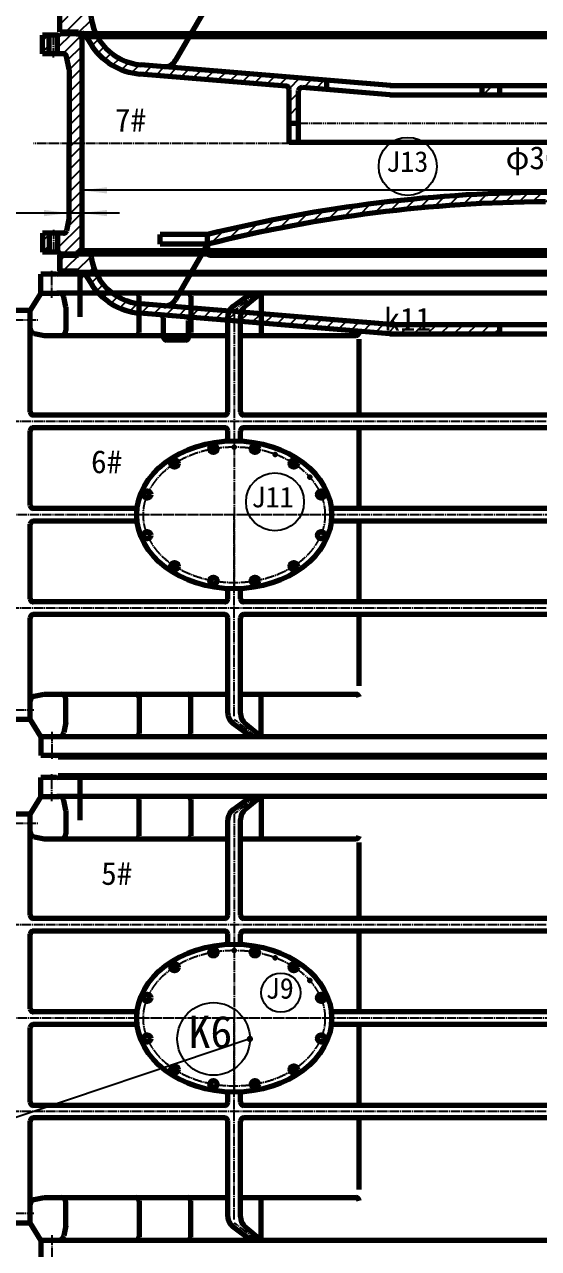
# Model space of a CAD drawing. Header units: millimetres. Extents: x -12040 to 11740, y -16820 to 16820.
# Drawn here: x -6832 to -5197, y -8180 to -4289 of the extents above; entities that cross this region are included whole.
import ezdxf

# ---------------------------------------------------------------- set-up
doc = ezdxf.new("R2010")
doc.units = ezdxf.units.MM
for name, pattern in [('EB_DASH', [6, 3, -3]), ('EB_DASHDOT', [39, 30, -3, 3, -3]), ('EB_DASHDOTDOT', [45, 30, -3, 3, -3, 3, -3])]:
    doc.linetypes.add(name, pattern=pattern)
for name, color, linetype, lineweight in [('CAXA0', 7, 'Continuous', 70), ('CAXA1', 1, 'EB_DASHDOT', 25), ('CAXA2', 6, 'EB_DASH', 25), ('CAXA3', 7, 'Continuous', 25), ('CAXA4', 3, 'Continuous', 25), ('CAXA5', 4, 'Continuous', 25)]:
    doc.layers.add(name, color=color, linetype=linetype, lineweight=lineweight)
doc.styles.add('TextStyle0', font='SIMFANG.TTF', dxfattribs={"width": 0.931973})
doc.styles.add('UserTxtStyle1', font='SIMFANG.TTF')
doc.styles.add('UserTxtStyle2', font='SIMFANG.TTF')
doc.styles.add('标准', font='SIMFANG.TTF')
doc.dimstyles.new('标准', dxfattribs={"dimscale": 20, "dimtxt": 3.5, "dimasz": 4, "dimexe": 2, "dimexo": 0, "dimtad": 1, "dimdsep": 46, "dimtxsty": '标准', "dimcen": 0, "dimdle": 6, "dimaunit": 1, "dimazin": 2, "dimtfac": 1, "dimtdec": 3, "dimtmove": 0, "dimatfit": 3, "dimfxl": 0, "dimtolj": 1, "dimtzin": 0, "dimarcsym": 0})

# ---------------------------------------------------------------- blocks, each defined once
blk = doc.blocks.new('CAXBLOCK36', base_point=(-5155.2, -8217.6))
at = {"layer": 'CAXA0'}
for p, q in [((-6780.2, -6742.6), (-6780.2, -6682.6)), ((-6730.2, -6682.6), (-6780.2, -6682.6)), ((-3580, -6682.6), (-6726.3, -6682.6)), ((-3585.2, -6677.6), (-6725.2, -6677.6)), ((-6655.2, -6818.5), (-6655.2, -6687.6)), ((-6780.2, -6742.6), (-6814.2, -6797.6)), ((-6780.2, -6742.6), (-6722.3, -6742.6)), ((-3588.1, -6742.6), (-6729.8, -6742.6)), ((-6700.2, -6787.6), (-6706.6, -6755.5)), ((-6700.2, -6787.6), (-6706.6, -6755.5)), ((-6467.2, -6867.6), (-6467.2, -6752.6)), ((-6303.5, -6752.6), (-6303.5, -6867.6)), ((-6111.5, -6742.6), (-6169.1, -6785.6)), ((-6079.8, -6742.6), (-6131, -6785.6)), ((-6079.8, -6742.6), (-6079.8, -6877.6)), ((-6874.2, -6797.6), (-6814.2, -6797.6)), ((-6874.2, -6797.6), (-6814.2, -6797.6)), ((-6814.2, -6855.5), (-6814.2, -6797.6)), ((-6814.2, -6855.5), (-6814.2, -6797.6)), ((-6700.2, -6787.6), (-6700.2, -6861.6)), ((-6185.2, -7120.6), (-6185.2, -6817.7)), ((-6145.2, -7120.6), (-6145.2, -6816.3)), ((-6814.2, -7120.6), (-6814.2, -6855.5)), ((-6801.4, -6871.2), (-6769.2, -6877.6)), ((-6769.2, -6877.6), (-6716.2, -6877.6)), ((-6716.2, -6877.6), (-6185.2, -6877.6)), ((-6165.7, -6877.6), (-6165.2, -6877.6)), ((-6145.2, -6877.6), (-5778.1, -6877.6)), ((-5768.1, -7130.6), (-5768.1, -6889.1)), ((-6195.2, -7130.6), (-6804.2, -7130.6)), ((-4175.2, -7130.6), (-6135.2, -7130.6)), ((-6814.2, -7417.6), (-6814.2, -7180.6)), ((-6195.2, -7170.6), (-6804.2, -7170.6)), ((-6185.2, -7213.1), (-6185.2, -7180.6)), ((-6145.2, -7213.1), (-6145.2, -7180.6)), ((-4175.2, -7170.6), (-6135.2, -7170.6)), ((-5768.1, -7427.6), (-5768.1, -7170.6)), ((-6474.1, -7427.6), (-6804.2, -7427.6)), ((-4175.2, -7427.6), (-5856.3, -7427.6)), ((-6474.1, -7467.6), (-6804.2, -7467.6)), ((-4175.2, -7467.6), (-5856.3, -7467.6)), ((-5768.1, -7724.6), (-5768.1, -7467.6)), ((-6814.2, -7714.6), (-6814.2, -7477.6)), ((-6185.2, -7714.6), (-6185.2, -7682.1)), ((-6145.2, -7714.6), (-6145.2, -7682.1)), ((-6195.2, -7724.6), (-6804.2, -7724.6)), ((-4175.2, -7724.6), (-6135.2, -7724.6)), ((-6814.2, -8097.6), (-6814.2, -7774.6)), ((-6195.2, -7764.6), (-6804.2, -7764.6)), ((-6185.2, -8077.6), (-6185.2, -7774.6)), ((-6145.2, -8079), (-6145.2, -7774.6)), ((-4175.2, -7764.6), (-6135.2, -7764.6)), ((-5768.1, -7991.6), (-5768.1, -7764.6)), ((-6801.4, -8024.1), (-6769.2, -8017.6)), ((-6769.2, -8017.6), (-6716.2, -8017.6)), ((-6716.2, -8017.6), (-6185.2, -8017.6)), ((-6700.2, -8107.6), (-6700.2, -8033.6)), ((-6467.2, -8027.6), (-6467.2, -8142.6)), ((-6303.5, -8142.6), (-6303.5, -8027.6)), ((-6145.2, -8017.6), (-5778.1, -8017.6)), ((-6079.8, -8152.6), (-6079.8, -8017.6)), ((-6079.8, -8152.6), (-6079.8, -8017.6)), ((-6874.2, -8097.6), (-6814.2, -8097.6)), ((-6780.2, -8152.6), (-6814.2, -8097.6)), ((-6700.2, -8107.6), (-6706.6, -8139.8)), ((-6700.2, -8107.6), (-6706.6, -8139.8)), ((-6111.5, -8152.6), (-6169.1, -8109.6)), ((-6079.8, -8152.6), (-6131, -8109.6)), ((-6780.2, -8152.6), (-6780.2, -8212.6)), ((-6780.2, -8152.6), (-3581.9, -8152.6))]:
    blk.add_line(p, q, dxfattribs=at)
at = {"layer": 'CAXA0', "linetype": 'EB_DASHDOT', "lineweight": 25}
for p, q in [((-6745.2, -6757.7), (-6745.2, -6672.2)), ((-6903.8, -6827.6), (-6787.4, -6827.6)), ((-6903.8, -6827.6), (-6787.4, -6827.6)), ((-3496.2, -7150.6), (-6879.2, -7150.6)), ((-3431.2, -7447.6), (-6879.2, -7447.6)), ((-6165.2, -8087.2), (-6165.2, -7447.6)), ((-3496.2, -7744.6), (-6879.2, -7744.6)), ((-6902.6, -8067.6), (-6802.3, -8067.6)), ((-6745.2, -8137.6), (-6745.2, -8223.1))]:
    blk.add_line(p, q, dxfattribs=at)
at = {"layer": 'CAXA0'}
for centre in [(-6231.4, -7238.3), (-6099.1, -7238.3), (-6354.9, -7285), (-5975.6, -7285), (-6441.8, -7383), (-5888.7, -7383), (-6441.8, -7512.3), (-5888.7, -7512.3), (-6354.9, -7610.3), (-5975.6, -7610.3), (-6231.4, -7657), (-6099.1, -7657)]:
    blk.add_circle(centre, 11.5, dxfattribs=at)
for centre, radius, start, end in [((-6730.2, -6677.6), 5, 270, 360), ((-6722.3, -6758.6), 16, 11.3099, 90), ((-6477.2, -6752.6), 10, 0, 90), ((-6313.5, -6752.6), 10, 0, 90), ((-6145.2, -6817.7), 40, 126.742, 180), ((-6105.2, -6816.3), 40, 130.059, 180), ((-6798.2, -6855.5), 16, 180, 258.6901), ((-6716.2, -6861.6), 16, 270, 360), ((-6477.2, -6867.6), 10, 270, 360), ((-6313.5, -6867.6), 10, 270, 360), ((-5778.1, -6867.6), 10, 270, 360), ((-6804.2, -7120.6), 10, 180, 270), ((-6195.2, -7120.6), 10, 270, 360), ((-6135.2, -7120.6), 10, 180, 270), ((-6804.2, -7180.6), 10, 90, 180), ((-6195.2, -7180.6), 10, 0, 90), ((-6135.2, -7180.6), 10, 90, 180), ((-6804.2, -7417.6), 10, 180, 270), ((-6804.2, -7477.6), 10, 90, 180), ((-6804.2, -7714.6), 10, 180, 270), ((-6195.2, -7714.6), 10, 270, 360), ((-6135.2, -7714.6), 10, 180, 270), ((-6804.2, -7774.6), 10, 90, 180), ((-6195.2, -7774.6), 10, 0, 90), ((-6135.2, -7774.6), 10, 90, 180), ((-6798.2, -8039.7), 16, 101.3099, 180), ((-6716.2, -8033.6), 16, 0, 90), ((-6477.2, -8027.6), 10, 0, 90), ((-6313.5, -8027.6), 10, 0, 90), ((-5778.1, -8027.6), 10, 0, 90), ((-6145.2, -8077.6), 40, 180, 233.258), ((-6105.2, -8079), 40, 180, 229.941), ((-6722.3, -8136.6), 16, 270, 348.6901), ((-6477.2, -8142.6), 10, 270, 360), ((-6313.5, -8142.6), 10, 270, 360)]:
    blk.add_arc(centre, radius, start, end, dxfattribs=at)
blk.add_ellipse((-6165.2, -7447.6), major_axis=(310, 0), ratio=0.758065, dxfattribs=at)
at = {"layer": 'CAXA0', "linetype": 'EB_DASHDOT', "lineweight": 25}
blk.add_rational_spline([(-6165.2, -7232.6), (-6455.2, -7232.6), (-6455.2, -7447.6), (-6455.2, -7662.6), (-6165.2, -7662.6), (-5875.2, -7662.6), (-5875.2, -7447.6)], [1, 0.707106781187, 1, 0.707106781187, 1, 0.707106781187, 1], degree=2, knots=[0, 0, 0, 398.776126, 398.776126, 797.552253, 797.552253, 1196.328379, 1196.328379, 1196.328379], dxfattribs=at)
blk.add_rational_spline([(-5875.2, -7447.6), (-5875.2, -7232.6), (-6165.2, -7232.6)], [1, 0.707106781187, 1], degree=2, dxfattribs=at)
at = {"layer": 'CAXA0', "linetype": 'Continuous', "lineweight": 70}
for p in [(-6165.2, -7232.6), (-6099.1, -7238.3), (-6035, -7255.5), (-5975.6, -7285), (-5924.7, -7327.5), (-5888.7, -7383)]:
    blk.add_point(p, dxfattribs=at)
at = {"layer": 'CAXA1', "linetype": 'EB_DASHDOT', "lineweight": 25}
for p, q in [((-6092.7, -6740.8), (-6163.9, -6797.2)), ((-6165.2, -6797.5), (-6165.2, -7682.6)), ((-5855.2, -7447.6), (-6475.2, -7447.6)), ((-6092.7, -8154.5), (-6163.9, -8098.1))]:
    blk.add_line(p, q, dxfattribs=at)
blk = doc.blocks.new('CAXBLOCK199', base_point=(-5155.2, -6617.6))
at = {"layer": 'CAXA0'}
for p, q in [((-6780.2, -5142.6), (-6780.2, -5082.6)), ((-6730.2, -5082.6), (-6780.2, -5082.6)), ((-3580, -5082.6), (-6726.3, -5082.6)), ((-3585.2, -5077.6), (-6725.2, -5077.6)), ((-6655.2, -5218.5), (-6655.2, -5087.6)), ((-6780.2, -5142.6), (-6814.2, -5197.6)), ((-6780.2, -5142.6), (-6722.3, -5142.6)), ((-3588.1, -5142.6), (-6729.8, -5142.6)), ((-6700.2, -5187.6), (-6706.6, -5155.5)), ((-6700.2, -5187.6), (-6706.6, -5155.5)), ((-6467.2, -5267.6), (-6467.2, -5152.6)), ((-6303.5, -5152.6), (-6303.5, -5267.6)), ((-6111.5, -5142.6), (-6169.1, -5185.6)), ((-6079.8, -5142.6), (-6131, -5185.6)), ((-6079.8, -5142.6), (-6079.8, -5277.6)), ((-6874.2, -5197.6), (-6814.2, -5197.6)), ((-6874.2, -5197.6), (-6814.2, -5197.6)), ((-6814.2, -5255.5), (-6814.2, -5197.6)), ((-6814.2, -5255.5), (-6814.2, -5197.6)), ((-6700.2, -5187.6), (-6700.2, -5261.6)), ((-6185.2, -5520.6), (-6185.2, -5217.7)), ((-6145.2, -5520.6), (-6145.2, -5216.3)), ((-6814.2, -5520.6), (-6814.2, -5255.5)), ((-6801.4, -5271.2), (-6769.2, -5277.6)), ((-6769.2, -5277.6), (-6716.2, -5277.6)), ((-6716.2, -5277.6), (-6185.2, -5277.6)), ((-6165.7, -5277.6), (-6165.2, -5277.6)), ((-6145.2, -5277.6), (-5778.1, -5277.6)), ((-5768.1, -5530.6), (-5768.1, -5289.1)), ((-6195.2, -5530.6), (-6804.2, -5530.6)), ((-4175.2, -5530.6), (-6135.2, -5530.6)), ((-6814.2, -5817.6), (-6814.2, -5580.6)), ((-6195.2, -5570.6), (-6804.2, -5570.6)), ((-6185.2, -5613.1), (-6185.2, -5580.6)), ((-6145.2, -5613.1), (-6145.2, -5580.6)), ((-4175.2, -5570.6), (-6135.2, -5570.6)), ((-5768.1, -5827.6), (-5768.1, -5570.6)), ((-6474.1, -5827.6), (-6804.2, -5827.6)), ((-4175.2, -5827.6), (-5856.3, -5827.6)), ((-6474.1, -5867.6), (-6804.2, -5867.6)), ((-4175.2, -5867.6), (-5856.3, -5867.6)), ((-5768.1, -6124.6), (-5768.1, -5867.6)), ((-6814.2, -6114.6), (-6814.2, -5877.6)), ((-6185.2, -6114.6), (-6185.2, -6082.1)), ((-6145.2, -6114.6), (-6145.2, -6082.1)), ((-6195.2, -6124.6), (-6804.2, -6124.6)), ((-4175.2, -6124.6), (-6135.2, -6124.6)), ((-6814.2, -6497.6), (-6814.2, -6174.6)), ((-6195.2, -6164.6), (-6804.2, -6164.6)), ((-6185.2, -6477.6), (-6185.2, -6174.6)), ((-6145.2, -6479), (-6145.2, -6174.6)), ((-4175.2, -6164.6), (-6135.2, -6164.6)), ((-5768.1, -6391.6), (-5768.1, -6164.6)), ((-6801.4, -6424.1), (-6769.2, -6417.6)), ((-6769.2, -6417.6), (-6716.2, -6417.6)), ((-6716.2, -6417.6), (-6185.2, -6417.6)), ((-6145.2, -6417.6), (-5778.1, -6417.6)), ((-6079.8, -6552.6), (-6079.8, -6417.6)), ((-6079.8, -6552.6), (-6079.8, -6417.6)), ((-6700.2, -6507.6), (-6700.2, -6433.6)), ((-6467.2, -6427.6), (-6467.2, -6542.6)), ((-6303.5, -6542.6), (-6303.5, -6427.6)), ((-6874.2, -6497.6), (-6814.2, -6497.6)), ((-6780.2, -6552.6), (-6814.2, -6497.6)), ((-6700.2, -6507.6), (-6706.6, -6539.8)), ((-6700.2, -6507.6), (-6706.6, -6539.8)), ((-6111.5, -6552.6), (-6169.1, -6509.6)), ((-6079.8, -6552.6), (-6131, -6509.6)), ((-6780.2, -6552.6), (-6780.2, -6612.6)), ((-6780.2, -6552.6), (-3581.9, -6552.6)), ((-3580.2, -6612.6), (-6780.2, -6612.6)), ((-3585.2, -6617.6), (-6725.2, -6617.6)), ((-3585.2, -6617.6), (-6725.2, -6617.6))]:
    blk.add_line(p, q, dxfattribs=at)
at = {"layer": 'CAXA0', "linetype": 'EB_DASHDOT', "lineweight": 25}
for p, q in [((-6745.2, -5157.7), (-6745.2, -5072.2)), ((-6903.8, -5227.6), (-6787.4, -5227.6)), ((-6903.8, -5227.6), (-6787.4, -5227.6)), ((-3496.2, -5550.6), (-6879.2, -5550.6)), ((-3431.2, -5847.6), (-6879.2, -5847.6)), ((-6165.2, -6487.2), (-6165.2, -5847.6)), ((-3496.2, -6144.6), (-6879.2, -6144.6)), ((-6902.6, -6467.6), (-6802.3, -6467.6)), ((-6745.2, -6537.6), (-6745.2, -6623.1))]:
    blk.add_line(p, q, dxfattribs=at)
at = {"layer": 'CAXA0'}
for centre in [(-6231.4, -5638.3), (-6099.1, -5638.3), (-6354.9, -5685), (-5975.6, -5685), (-6441.8, -5783), (-5888.7, -5783), (-6441.8, -5912.3), (-5888.7, -5912.3), (-6354.9, -6010.3), (-5975.6, -6010.3), (-6231.4, -6057), (-6099.1, -6057)]:
    blk.add_circle(centre, 11.5, dxfattribs=at)
for centre, radius, start, end in [((-6730.2, -5077.6), 5, 270, 360), ((-6722.3, -5158.6), 16, 11.3099, 90), ((-6477.2, -5152.6), 10, 0, 90), ((-6313.5, -5152.6), 10, 0, 90), ((-6145.2, -5217.7), 40, 126.742, 180), ((-6105.2, -5216.3), 40, 130.059, 180), ((-6798.2, -5255.5), 16, 180, 258.6901), ((-6716.2, -5261.6), 16, 270, 360), ((-6477.2, -5267.6), 10, 270, 360), ((-6313.5, -5267.6), 10, 270, 360), ((-5778.1, -5267.6), 10, 270, 360), ((-6804.2, -5520.6), 10, 180, 270), ((-6195.2, -5520.6), 10, 270, 360), ((-6135.2, -5520.6), 10, 180, 270), ((-6804.2, -5580.6), 10, 90, 180), ((-6195.2, -5580.6), 10, 0, 90), ((-6135.2, -5580.6), 10, 90, 180), ((-6804.2, -5817.6), 10, 180, 270), ((-6804.2, -5877.6), 10, 90, 180), ((-6804.2, -6114.6), 10, 180, 270), ((-6195.2, -6114.6), 10, 270, 360), ((-6135.2, -6114.6), 10, 180, 270), ((-6804.2, -6174.6), 10, 90, 180), ((-6195.2, -6174.6), 10, 0, 90), ((-6135.2, -6174.6), 10, 90, 180), ((-6716.2, -6433.6), 16, 0, 90), ((-6477.2, -6427.6), 10, 0, 90), ((-6313.5, -6427.6), 10, 0, 90), ((-5778.1, -6427.6), 10, 0, 90), ((-6798.2, -6439.7), 16, 101.3099, 180), ((-6145.2, -6477.6), 40, 180, 233.258), ((-6105.2, -6479), 40, 180, 229.941), ((-6722.3, -6536.6), 16, 270, 348.6901), ((-6477.2, -6542.6), 10, 270, 360), ((-6313.5, -6542.6), 10, 270, 360), ((-6730.2, -6617.6), 5, 0, 90)]:
    blk.add_arc(centre, radius, start, end, dxfattribs=at)
blk.add_ellipse((-6165.2, -5847.6), major_axis=(310, 0), ratio=0.758065, dxfattribs=at)
at = {"layer": 'CAXA0', "linetype": 'EB_DASHDOT', "lineweight": 25}
blk.add_rational_spline([(-6165.2, -5632.6), (-6455.2, -5632.6), (-6455.2, -5847.6), (-6455.2, -6062.6), (-6165.2, -6062.6), (-5875.2, -6062.6), (-5875.2, -5847.6)], [1, 0.707106781187, 1, 0.707106781187, 1, 0.707106781187, 1], degree=2, knots=[0, 0, 0, 398.776126, 398.776126, 797.552253, 797.552253, 1196.328379, 1196.328379, 1196.328379], dxfattribs=at)
blk.add_rational_spline([(-5875.2, -5847.6), (-5875.2, -5632.6), (-6165.2, -5632.6)], [1, 0.707106781187, 1], degree=2, dxfattribs=at)
at = {"layer": 'CAXA0', "linetype": 'Continuous', "lineweight": 70}
for p in [(-6165.2, -5632.6), (-6099.1, -5638.3), (-6035, -5655.5), (-5975.6, -5685), (-5924.7, -5727.5), (-5888.7, -5783)]:
    blk.add_point(p, dxfattribs=at)
at = {"layer": 'CAXA1', "linetype": 'EB_DASHDOT', "lineweight": 25}
for p, q in [((-6092.7, -5140.8), (-6163.9, -5197.2)), ((-6165.2, -5197.5), (-6165.2, -6082.6)), ((-5855.2, -5847.6), (-6475.2, -5847.6)), ((-6092.7, -6554.5), (-6163.9, -6498.1))]:
    blk.add_line(p, q, dxfattribs=at)
blk = doc.blocks.new('CAXBLOCK206', base_point=(-6147.6, -4470.5))
at = {"layer": 'CAXA5', "color": 0, "linetype": 'Continuous', "lineweight": 25}
for p, q in [((-6720.2, -4289.6), (-6693.2, -4262.6)), ((-6700.8, -4312.6), (-6640.8, -4252.6)), ((-6660.2, -4314.5), (-6619.5, -4273.8)), ((-6634.2, -4330.9), (-6610.2, -4306.9)), ((-6617.8, -4356.9), (-6596.1, -4335.2)), ((-6599.1, -4380.7), (-6577.9, -4359.4)), ((-6577.4, -4401.3), (-6556, -4380)), ((-6552.4, -4418.8), (-6530.4, -4396.8)), ((-6524, -4432.8), (-6500.6, -4409.4)), ((-6491.5, -4442.8), (-6465.3, -4416.6)), ((-6454, -4447.6), (-6426.2, -4419.8)), ((-6414.8, -4450.9), (-6387, -4423.1)), ((-6375.6, -4454.1), (-6347.8, -4426.3)), ((-6336.4, -4457.4), (-6308.7, -4429.6)), ((-6297.3, -4460.6), (-6269.5, -4432.8)), ((-6258.1, -4463.9), (-6230.3, -4436.1)), ((-6218.9, -4467.1), (-6191.1, -4439.3)), ((-6179.7, -4470.4), (-6151.9, -4442.6)), ((-6140.6, -4473.6), (-6112.8, -4445.8)), ((-6101.4, -4476.9), (-6073.6, -4449.1)), ((-6062.2, -4480.1), (-6034.4, -4452.3)), ((-6023, -4483.4), (-5995.2, -4455.6)), ((-5990.4, -4493.2), (-5956, -4458.8)), ((-5944.7, -4489.9), (-5916.9, -4462.1)), ((-5905.5, -4493.1), (-5877.7, -4465.3)), ((-5990.2, -4535.4), (-5960.2, -4505.4)), ((-5990.2, -4577.9), (-5960.2, -4547.9)), ((-5972.6, -4602.6), (-5960.2, -4590.3))]:
    blk.add_line(p, q, dxfattribs=at)
blk = doc.blocks.new('CAXBLOCK207', base_point=(-4926.7, -4478.2))
at = {"layer": 'CAXA5', "color": 0, "linetype": 'Continuous', "lineweight": 25}
for p, q in [((-5373.5, -4512.6), (-5343.5, -4482.6)), ((-5331, -4512.6), (-5320.2, -4501.8)), ((-4980.2, -4501.2), (-4961.6, -4482.6)), ((-4949.2, -4512.6), (-4922.7, -4486.2))]:
    blk.add_line(p, q, dxfattribs=at)
blk = doc.blocks.new('CAXBLOCK201', base_point=(-5150.2, -4662.6))
at = {"layer": 'CAXA0'}
for p, q in [((-6250.2, -4227.6), (-6351.5, -4403)), ((-6720.2, -4312.6), (-6720.2, -4262.6)), ((-6720.2, -4312.6), (-6660.2, -4312.6)), ((-6660.2, -4322.6), (-6660.2, -4312.6)), ((-6660.2, -4322.6), (-6639.3, -4322.6)), ((-6641, -4320), (-6622.4, -4349.6)), ((-6622.4, -4349.6), (-6622.4, -4349.7)), ((-5667.7, -4482.7), (-6462.6, -4416.8)), ((-6310.2, -4459.6), (-6465.1, -4446.7)), ((-5999.4, -4485.3), (-6310.2, -4459.6)), ((-5870.2, -4496), (-5870.2, -4465.9)), ((-5990.2, -4662.6), (-5990.2, -4495.3)), ((-5960.2, -4662.6), (-5960.2, -4499.4)), ((-5670.2, -4512.6), (-5949.4, -4489.5)), ((-5670.2, -4482.6), (-5150.2, -4482.6)), ((-5670.2, -4512.6), (-5150.2, -4512.6)), ((-5377.7, -4482.6), (-5377.7, -4512.6)), ((-5320.2, -4512.6), (-5320.2, -4482.6)), ((-5990.2, -4602.6), (-5960.7, -4602.6)), ((-5990.2, -4662.6), (-5150.2, -4662.6))]:
    blk.add_line(p, q, dxfattribs=at)
at = {"layer": 'CAXA0', "linetype": 'EB_DASHDOTDOT', "lineweight": 25}
blk.add_line((-5960.7, -4602.6), (-5150.2, -4602.6), dxfattribs=at)
at = {"layer": 'CAXA0'}
for centre, radius, start, end in [((-6448.2, -4243.4), 174, 183.0342, 265.2599), ((-6645.2, -4322.6), 5, 32.0255, 180), ((-6448.2, -4243.4), 204, 211.3919, 265.2599), ((-6386.1, -4383), 40, 265.26, 330), ((-6000.2, -4495.3), 10, 0, 85.26), ((-5950.2, -4499.4), 10, 85.26, 180)]:
    blk.add_arc(centre, radius, start, end, dxfattribs=at)
at = {"layer": 'CAXA3', "linetype": 'Continuous', "lineweight": 25}
for p, q in [((-6650.2, -4322.6), (-6650.2, -4335.8)), ((-6645.2, -4331.7), (-6645.2, -4319.6))]:
    blk.add_line(p, q, dxfattribs=at)
at = {"layer": 'CAXA5'}
for name, p in [('CAXBLOCK206', (-6147.6, -4470.5)), ('CAXBLOCK207', (-4926.7, -4478.2))]:
    blk.add_blockref(name, p, dxfattribs=at)
blk = doc.blocks.new('*CAXBLOCK213214')
at = {"layer": 'CAXA4', "linetype": 'Continuous', "lineweight": 25}
for points in [[(-6650.2, -4816.2), (-6570.2, -4806.2), (-6570.2, -4826.2)], [(-3650.2, -4816.2), (-3730.2, -4806.2), (-3730.2, -4826.2)]]:
    blk.add_hatch(color=0, dxfattribs=at).paths.add_polyline_path(points, flags=0)
at = {"layer": 'CAXA4', "color": 0, "linetype": 'Continuous', "lineweight": 25}
for p, q in [((-3650.2, -4327.6), (-3650.2, -4856.2)), ((-6650.2, -5007.6), (-6650.2, -4776.2)), ((-3650.2, -4816.2), (-6650.2, -4816.2))]:
    blk.add_line(p, q, dxfattribs=at)
at = {"layer": 'CAXA4', "color": 0, "linetype": 'Continuous', "lineweight": 25, "insert": (-5301.7, -4676.2), "char_height": 72.993, "attachment_point": 1, "style": 'UserTxtStyle2'}
blk.add_mtext('\\fFangSong_GB2312|b0|i0|p34;φ3000', dxfattribs=at)
blk = doc.blocks.new('*CAXBLOCK216217')
at = {"layer": 'CAXA4', "linetype": 'Continuous', "lineweight": 25}
for points in [[(-6690.2, -4888.5), (-6770.2, -4878.5), (-6770.2, -4898.5)], [(-6650.2, -4888.5), (-6570.2, -4878.5), (-6570.2, -4898.5)]]:
    blk.add_hatch(color=0, dxfattribs=at).paths.add_polyline_path(points, flags=0)
at = {"layer": 'CAXA4', "color": 0, "linetype": 'Continuous', "lineweight": 25}
for p, q in [((-6690.2, -4902.6), (-6690.2, -4848.5)), ((-6650.2, -5007.6), (-6650.2, -4848.5)), ((-6530.2, -4888.5), (-7129.6, -4888.5))]:
    blk.add_line(p, q, dxfattribs=at)
at = {"layer": 'CAXA4', "color": 0, "linetype": 'Continuous', "lineweight": 25, "insert": (-7129, -4748.5), "char_height": 72.993, "attachment_point": 1, "style": 'UserTxtStyle2'}
blk.add_mtext('\\fFangSong_GB2312|b0|i0|p34;40', dxfattribs=at)
blk = doc.blocks.new('CAXBLOCK282', base_point=(-5492, -4852.2))
at = {"layer": 'CAXA5', "color": 0, "linetype": 'Continuous', "lineweight": 25}
for p, q in [((-5303.4, -4855.2), (-5272.4, -4824.3)), ((-5259.7, -4853.9), (-5229.1, -4823.3)), ((-5216.4, -4853.1), (-5186.1, -4822.8)), ((-5767.1, -4894.7), (-5732.2, -4859.8)), ((-5718.2, -4888.2), (-5683.8, -4853.8)), ((-5670, -4882.4), (-5636.1, -4848.5)), ((-5622.4, -4877.2), (-5588.8, -4843.7)), ((-5575.3, -4872.5), (-5542.2, -4839.4)), ((-5528.7, -4868.4), (-5496, -4835.7)), ((-5482.7, -4864.8), (-5450.4, -4832.5)), ((-5437.1, -4861.7), (-5405.2, -4829.7)), ((-5392.1, -4859.1), (-5360.5, -4827.5)), ((-5347.5, -4856.9), (-5316.2, -4825.6)), ((-5173.7, -4852.8), (-5150.2, -4829.3)), ((-6021.4, -4936.8), (-5983.7, -4899.1)), ((-5969.1, -4926.9), (-5932, -4889.9)), ((-5917.5, -4917.8), (-5881, -4881.3)), ((-5866.7, -4909.4), (-5830.8, -4873.5)), ((-5816.6, -4901.7), (-5781.2, -4866.3)), ((-5165.2, -4886.8), (-5150.2, -4871.8)), ((-6183.3, -4971.5), (-6143.5, -4931.7)), ((-6128.5, -4959.1), (-6089.4, -4920)), ((-6074.5, -4947.5), (-6036.1, -4909.2)), ((-5165.2, -4929.2), (-5150.2, -4914.2)), ((-6239.2, -4984.9), (-6198.5, -4944.2)), ((-5165.2, -4971.6), (-5150.2, -4956.6)), ((-5163.8, -5012.6), (-5150.2, -4999))]:
    blk.add_line(p, q, dxfattribs=at)
blk = doc.blocks.new('CAXBLOCK286', base_point=(-4943.5, -5260.3))
at = {"layer": 'CAXA5', "color": 0, "linetype": 'Continuous', "lineweight": 25}
for p, q in [((-5377.7, -5269), (-5351.4, -5242.6)), ((-4980.2, -5253.3), (-4969.6, -5242.6)), ((-4957.1, -5272.6), (-4927.1, -5242.6)), ((-5339, -5272.6), (-5320.2, -5253.9))]:
    blk.add_line(p, q, dxfattribs=at)
blk = doc.blocks.new('CAXBLOCK287', base_point=(-5431.6, -5271.8))
at = {"layer": 'CAXA5', "color": 0, "linetype": 'Continuous', "lineweight": 25}
for p, q in [((-6343.8, -5216.8), (-6316, -5189)), ((-6304.6, -5220), (-6276.8, -5192.2)), ((-6265.4, -5223.3), (-6237.6, -5195.5)), ((-6226.2, -5226.5), (-6198.4, -5198.7)), ((-6187.1, -5229.8), (-6159.3, -5202)), ((-6147.9, -5233), (-6120.1, -5205.2)), ((-6108.7, -5236.3), (-6080.9, -5208.5)), ((-6069.5, -5239.5), (-6041.7, -5211.7)), ((-6030.3, -5242.8), (-6002.6, -5215)), ((-5991.2, -5246), (-5963.4, -5218.2)), ((-5952, -5249.3), (-5924.2, -5221.5)), ((-5912.8, -5252.5), (-5885, -5224.7)), ((-5873.6, -5255.8), (-5845.8, -5228)), ((-5834.5, -5259), (-5806.7, -5231.2)), ((-5795.3, -5262.3), (-5767.5, -5234.5)), ((-5756.1, -5265.5), (-5728.3, -5237.7)), ((-5716.9, -5268.8), (-5689.1, -5241)), ((-5677.7, -5272), (-5648.4, -5242.6)), ((-5635.9, -5272.6), (-5605.9, -5242.6)), ((-5593.5, -5272.6), (-5563.5, -5242.6)), ((-5551.1, -5272.6), (-5521.1, -5242.6)), ((-5508.7, -5272.6), (-5478.7, -5242.6)), ((-5466.2, -5272.6), (-5436.2, -5242.6)), ((-5423.8, -5272.6), (-5393.8, -5242.6)), ((-5381.4, -5272.6), (-5377.7, -5269))]:
    blk.add_line(p, q, dxfattribs=at)
blk = doc.blocks.new('CAXBLOCK288', base_point=(-6399.1, -5200.4))
at = {"layer": 'CAXA5', "color": 0, "linetype": 'Continuous', "lineweight": 25}
for p, q in [((-6448.2, -5194), (-6433.5, -5179.2)), ((-6422.1, -5210.3), (-6394.3, -5182.5)), ((-6383, -5213.5), (-6355.2, -5185.7))]:
    blk.add_line(p, q, dxfattribs=at)
blk = doc.blocks.new('CAXBLOCK289', base_point=(-6512.2, -5161.5))
at = {"layer": 'CAXA5', "color": 0, "linetype": 'Continuous', "lineweight": 25}
for p, q in [((-6708.7, -5072.6), (-6648.7, -5012.6)), ((-6720.2, -5041.7), (-6701.2, -5022.6)), ((-6666.3, -5072.6), (-6620.6, -5026.9)), ((-6637.2, -5086), (-6612.4, -5061.1)), ((-6620.9, -5112.1), (-6599, -5090.2)), ((-6602.9, -5136.5), (-6581.6, -5115.2)), ((-6581.7, -5157.7), (-6560.4, -5136.4)), ((-6557.3, -5175.8), (-6535.5, -5153.9)), ((-6529.6, -5190.5), (-6506.5, -5167.4)), ((-6498, -5201.3), (-6472.4, -5175.7)), ((-6461.3, -5207), (-6448.2, -5194))]:
    blk.add_line(p, q, dxfattribs=at)
blk = doc.blocks.new('CAXBLOCK281', base_point=(-5150.2, -5242.6))
at = {"layer": 'CAXA0'}
for p, q in [((-6250.2, -4956.7), (-6400.2, -4956.7)), ((-6400.2, -4987.6), (-6400.2, -4956.7)), ((-6250.2, -4987.6), (-6250.2, -4956.7)), ((-6660.2, -5022.6), (-6660.2, -5012.6)), ((-6660.2, -5012.6), (-6263.6, -5012.6)), ((-6250.2, -4987.6), (-6400.2, -4987.6)), ((-6250.2, -4987.6), (-6351.5, -5163)), ((-6250.2, -4987.6), (-6250.2, -5012.6)), ((-6720.2, -5072.6), (-6720.2, -5022.6)), ((-6720.2, -5022.6), (-6660.2, -5022.6)), ((-6240.2, -5022.6), (-5165.2, -5022.6)), ((-6720.2, -5072.6), (-6660.2, -5072.6)), ((-6660.2, -5082.6), (-6660.2, -5072.6)), ((-6660.2, -5082.6), (-6639.3, -5082.6)), ((-6641, -5080), (-6622.4, -5109.6)), ((-6622.4, -5109.6), (-6622.4, -5109.7)), ((-6310.2, -5219.6), (-6465.1, -5206.7)), ((-5667.7, -5242.7), (-6462.6, -5176.8)), ((-6390.2, -5282.6), (-6390.2, -5222.1)), ((-5670.2, -5272.6), (-6310.2, -5219.6)), ((-6310.2, -5282.6), (-6310.2, -5230.4)), ((-5670.2, -5242.6), (-5150.2, -5242.6)), ((-5320.2, -5272.6), (-5320.2, -5242.6)), ((-5670.2, -5272.6), (-5150.2, -5272.6)), ((-6320.2, -5292.6), (-6380.2, -5292.6))]:
    blk.add_line(p, q, dxfattribs=at)
for centre, radius, start, end in [((-5150.2, -9401.6), 4579, 90, 103.8999), ((-5150.2, -9401.6), 4549, 90.3156, 103.9935), ((-6448.2, -5003.4), 174, 183.0342, 265.2599), ((-6240.2, -5012.6), 10, 180, 270), ((-6645.2, -5082.6), 5, 32.0255, 180), ((-6448.2, -5003.4), 204, 211.3919, 265.2599), ((-6386.1, -5143), 40, 265.26, 330), ((-6400.2, -5222.1), 10, 0, 85.26), ((-6300.2, -5230.4), 10, 85.26, 180), ((-6380.2, -5282.6), 10, 180, 270), ((-6320.2, -5282.6), 10, 270, 360)]:
    blk.add_arc(centre, radius, start, end, dxfattribs=at)
at = {"layer": 'CAXA2', "linetype": 'EB_DASH', "lineweight": 25}
blk.add_line((-6263.6, -5012.6), (-5150.2, -5012.6), dxfattribs=at)
at = {"layer": 'CAXA3', "linetype": 'Continuous', "lineweight": 25}
for p, q in [((-6650.2, -5082.6), (-6650.2, -5095.8)), ((-6645.2, -5091.7), (-6645.2, -5079.6))]:
    blk.add_line(p, q, dxfattribs=at)
at = {"layer": 'CAXA5'}
for name, p in [('CAXBLOCK282', (-5492, -4852.2)), ('CAXBLOCK289', (-6512.2, -5161.5)), ('CAXBLOCK288', (-6399.1, -5200.4)), ('CAXBLOCK287', (-5431.6, -5271.8)), ('CAXBLOCK286', (-4943.5, -5260.3))]:
    blk.add_blockref(name, p, dxfattribs=at)
blk = doc.blocks.new('CAXBLOCK481', base_point=(-10161.8, -8806.1))
at = {"layer": 'CAXA0', "linetype": 'Continuous', "lineweight": 25}
blk.add_hatch(color=0, dxfattribs=at).paths.add_polyline_path([(-6105.2, -7513.5), (-6105.3, -7512), (-6105.7, -7510.4), (-6106.3, -7509), (-6107.1, -7507.6), (-6108.2, -7506.4), (-6109.3, -7505.4), (-6110.7, -7504.6), (-6112.1, -7504), (-6113.7, -7503.6), (-6115.2, -7503.5), (-6116.8, -7503.6), (-6118.3, -7504), (-6119.8, -7504.6), (-6121.1, -7505.4), (-6122.3, -7506.4), (-6123.3, -7507.6), (-6124.1, -7509), (-6124.7, -7510.4), (-6125.1, -7512), (-6125.2, -7513.5), (-6125.1, -7515.1), (-6124.7, -7516.6), (-6124.1, -7518.1), (-6123.3, -7519.4), (-6122.3, -7520.6), (-6121.1, -7521.6), (-6119.8, -7522.4), (-6118.3, -7523), (-6116.8, -7523.4), (-6115.2, -7523.5), (-6113.7, -7523.4), (-6112.1, -7523), (-6110.7, -7522.4), (-6109.3, -7521.6), (-6108.2, -7520.6), (-6107.1, -7519.4), (-6106.3, -7518.1), (-6105.7, -7516.6), (-6105.3, -7515.1)], flags=0)
at = {"layer": 'CAXA0', "color": 0, "linetype": 'Continuous', "lineweight": 25}
for p, q in [((-6115.2, -7513.5), (-9961.8, -8806.1)), ((-9961.8, -8806.1), (-10161.8, -8806.1))]:
    blk.add_line(p, q, dxfattribs=at)
at = {"layer": 'CAXA0', "color": 0, "linetype": 'Continuous', "lineweight": 25, "insert": (-10130.3, -8658.3), "char_height": 100, "attachment_point": 1, "style": 'TextStyle0'}
blk.add_mtext('\\fFangSong_GB2312|b0|i0|p34;15', dxfattribs=at)
blk = doc.blocks.new('CAXBLOCK480', base_point=(-6115.2, -7513.5))
at = {"layer": 'CAXA0', "color": 0, "linetype": 'Continuous', "lineweight": 70}
blk.add_blockref('CAXBLOCK481', (-10161.8, -8806.1), dxfattribs=at)

msp = doc.modelspace()

# ---------------------------------------------------------------- linework, layer by layer
at = {"layer": 'CAXA0'}
for p, q in [((-6720.221, -4317.632), (-3580.221, -4317.632)), ((-6660.221, -4317.632), (-6660.221, -4327.632)), ((-6775.221, -4382.632), (-6775.221, -4322.632)), ((-6725.221, -4322.632), (-6775.221, -4322.632)), ((-6753.721, -4382.632), (-6753.721, -4322.632)), ((-6726.721, -4382.632), (-6726.721, -4322.632)), ((-6660.221, -4327.632), (-3640.221, -4327.632)), ((-6650.221, -4327.632), (-6650.221, -5007.632)), ((-6650.221, -4327.632), (-6650.221, -5007.632)), ((-6703.419, -4382.632), (-6775.221, -4382.632)), ((-6690.221, -4432.632), (-6698.613, -4390.671)), ((-6690.221, -4432.632), (-6690.221, -4667.632)), ((-6690.221, -4902.632), (-6690.221, -4667.632)), ((-6690.221, -4902.632), (-6698.613, -4944.593)), ((-6703.419, -4952.632), (-6775.221, -4952.632)), ((-6775.221, -4952.632), (-6775.221, -5012.632)), ((-6753.721, -4952.632), (-6753.721, -5012.632)), ((-6726.721, -4952.632), (-6726.721, -5012.632)), ((-6725.221, -5012.632), (-6775.221, -5012.632)), ((-6720.221, -5017.632), (-6720.221, -5077.632)), ((-6720.221, -5017.632), (-3580.221, -5017.632)), ((-6660.221, -5007.632), (-3640.221, -5007.632)), ((-6660.221, -5017.632), (-6660.221, -5007.632))]:
    msp.add_line(p, q, dxfattribs=at)
for centre, radius, start, end in [((-6725.221, -4317.632), 5, 270, 360), ((-6708.419, -4392.632), 10, 11.309932, 90), ((-6708.419, -4942.632), 10, 270, 348.690068), ((-6725.221, -5017.632), 5, 0, 90)]:
    msp.add_arc(centre, radius, start, end, dxfattribs=at)
at = {"layer": 'CAXA1'}
for p, q in [((-6740.221, -4393.563), (-6740.221, -4315.12)), ((-6740.221, -4941.701), (-6740.221, -5020.143))]:
    msp.add_line(p, q, dxfattribs=at)
at = {"layer": 'CAXA1', "linetype": 'EB_DASHDOT', "lineweight": 25}
msp.add_line((-3525.221, -4667.632), (-6803.441, -4667.632), dxfattribs=at)
at = {"layer": 'CAXA3'}
for p, q in [((-6700.221, -4382.632), (-6708.419, -4382.632)), ((-6698.613, -4390.671), (-6700.221, -4382.632)), ((-6700.221, -4952.632), (-6708.419, -4952.632)), ((-6698.613, -4944.593), (-6700.221, -4952.632))]:
    msp.add_line(p, q, dxfattribs=at)
at = {"layer": 'CAXA3', "linetype": 'Continuous', "lineweight": 25}
for centre, radius in [((-5613.357, -4739.996), 92.17), ((-6035.435, -5806.453), 92.17), ((-6016.845, -7366.48), 62.437), ((-6230.663, -7513.52), 115.437)]:
    msp.add_circle(centre, radius, dxfattribs=at)
at = {"layer": 'CAXA5', "linetype": 'Continuous', "lineweight": 25}
for p, q in [((-6726.721, -4363.435), (-6680.918, -4317.632)), ((-6726.721, -4328.08), (-6716.273, -4317.632)), ((-6775.221, -4341.224), (-6756.628, -4322.632)), ((-6775.221, -4376.58), (-6753.721, -4355.08)), ((-6710.562, -4382.632), (-6655.562, -4327.632)), ((-6696.052, -4403.477), (-6650.221, -4357.646)), ((-6690.221, -4433.001), (-6650.221, -4393.001)), ((-6690.221, -4468.356), (-6650.221, -4428.356)), ((-6690.221, -4503.712), (-6650.221, -4463.712)), ((-6690.221, -4539.067), (-6650.221, -4499.067)), ((-6690.221, -4574.422), (-6650.221, -4534.422)), ((-6690.221, -4609.778), (-6650.221, -4569.778)), ((-6690.221, -4645.133), (-6650.221, -4605.133)), ((-6690.221, -4680.489), (-6650.221, -4640.489)), ((-6690.221, -4715.844), (-6650.221, -4675.844)), ((-6690.221, -4751.199), (-6650.221, -4711.199)), ((-6691.466, -4787.8), (-6650.221, -4746.555)), ((-6690.221, -4821.91), (-6650.221, -4781.91)), ((-6690.221, -4857.265), (-6650.221, -4817.265)), ((-6690.221, -4892.621), (-6650.221, -4852.621)), ((-6696.557, -4934.312), (-6650.221, -4887.976)), ((-6726.721, -4999.831), (-6650.221, -4923.331)), ((-6775.221, -4977.621), (-6753.721, -4956.121)), ((-6726.721, -4964.476), (-6714.877, -4952.632)), ((-6709.166, -5017.632), (-6650.221, -4958.687)), ((-6774.877, -5012.632), (-6753.721, -4991.476)), ((-6673.811, -5017.632), (-6650.221, -4994.042))]:
    msp.add_line(p, q, dxfattribs=at)

# ---------------------------------------------------------------- block references
at = {"layer": 'CAXA0'}
for name, p in [('CAXBLOCK201', (-5150.221, -4662.632)), ('CAXBLOCK281', (-5150.221, -5242.632)), ('CAXBLOCK199', (-5155.221, -6617.632)), ('CAXBLOCK36', (-5155.221, -8217.632))]:
    msp.add_blockref(name, p, dxfattribs=at)
at = {"layer": 'CAXA0', "linetype": 'Continuous', "lineweight": 25}
msp.add_blockref('CAXBLOCK480', (-6115.226, -7513.52), dxfattribs=at)

# ---------------------------------------------------------------- texts
at = {"layer": 'CAXA4', "linetype": 'Continuous', "lineweight": 25, "attachment_point": 1, "style": 'UserTxtStyle1'}
for s, insert, char_height in [('\\fFangSong_GB2312|b0|i0|p34;7#', (-6544.698, -4556.277), 72.9927), ('\\fFangSong_GB2312|b0|i0|p34;J13', (-5681.715, -4691.818), 65.69343), ('\\fFangSong_GB2312|b0|i0|p34;k11', (-5687.751, -5189.144), 72.9927), ('\\fFangSong_GB2312|b0|i0|p34;6#', (-6620.504, -5642.293), 72.9927), ('\\fFangSong_GB2312|b0|i0|p34;J11', (-6110.089, -5758.274), 65.69343), ('\\fFangSong_GB2312|b0|i0|p34;5#', (-6588.31, -6950.807), 72.9927), ('\\fFangSong_GB2312|b0|i0|p34;J9', (-6065.07, -7319.774), 65.69343), ('\\fFangSong_GB2312|b0|i0|p34;K6', (-6310.366, -7439.787), 102.18978)]:
    msp.add_mtext(s, dxfattribs=dict(at, insert=insert, char_height=char_height))

# ---------------------------------------------------------------- dimensions: what is measured, and where the dimension line sits
at = {"layer": 'CAXA4'}
for base, p1, p2, text, picture, middle in [((-4436.56, -4816.176), (-3650.221, -4327.632), (-6650.221, -5007.632), '\\fFangSong_GB2312;φ3000', '*CAXBLOCK213214', (-5150.221, -4726.176)), ((-7078.607, -4888.472), (-6650.221, -5007.632), (-6690.221, -4902.632), '\\fFangSong_GB2312;40', '*CAXBLOCK216217', (-7078.607, -4798.472))]:
    dim = msp.add_linear_dim(base=base, p1=p1, p2=p2, text=text, dimstyle='标准', dxfattribs=at)
    dim.commit()
    dim.dimension.update_dxf_attribs({"geometry": picture, "text_midpoint": middle})

doc.saveas('drawing.dxf')
